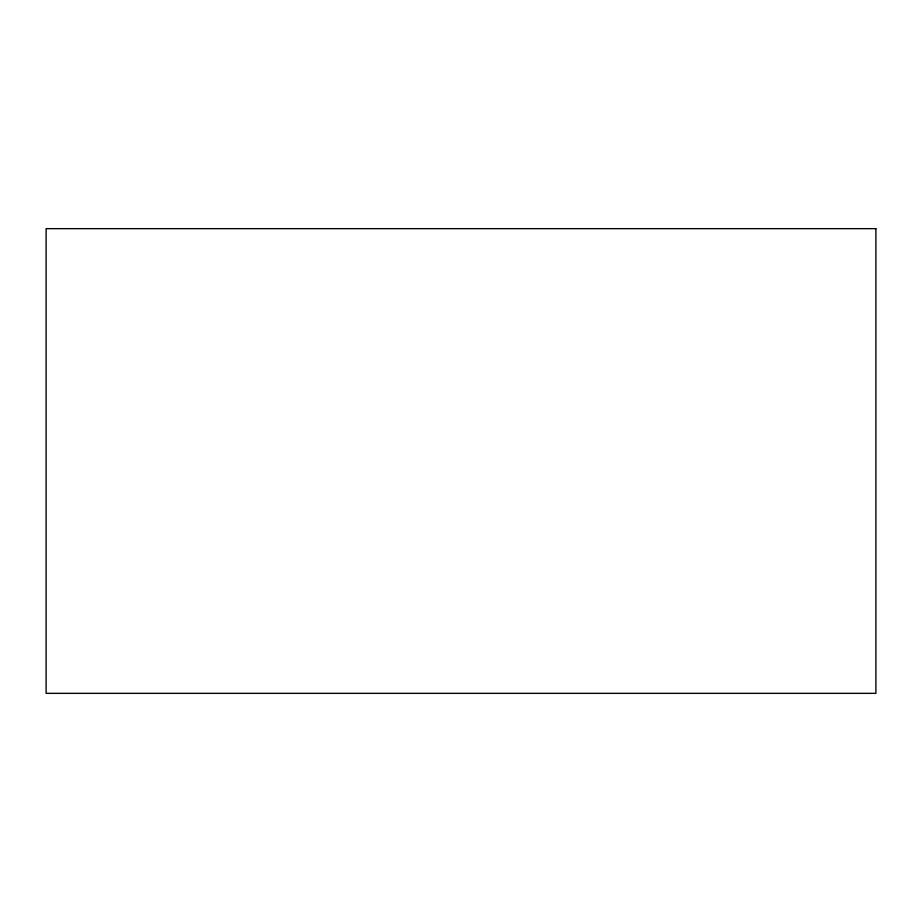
<?xml version="1.0" encoding="UTF-8"?>
<svg xmlns="http://www.w3.org/2000/svg" width="922" height="922" viewBox="0 0 922 922"><rect width="100%" height="100%" fill="white"/><g stroke="black" fill="none" stroke-linecap="round" stroke-linejoin="round"><path stroke-width="1.38" d="M875.9 228.656L46.1 228.656L46.1 693.344L875.9 693.344L875.9 228.656"/></g></svg>
